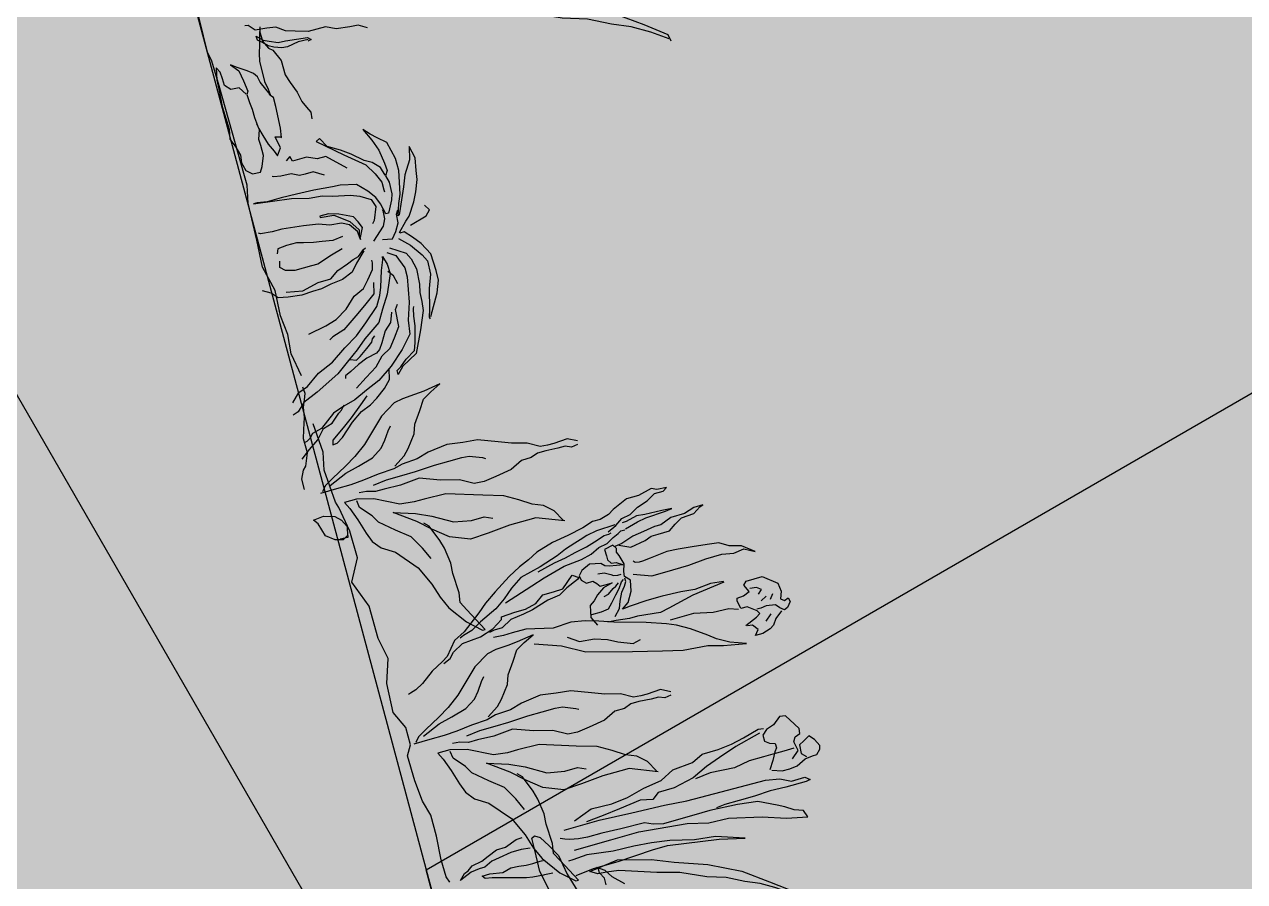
# Model space of a CAD drawing. Header units: metres. Extents: x 97 to 197, y 104 to 205.
# Drawn here: x 150.4472 to 150.9083, y 138.6889 to 139.0128 of the extents above; entities that cross this region are included whole.
import ezdxf

# ---------------------------------------------------------------- set-up
doc = ezdxf.new("R2010")
doc.units = ezdxf.units.M
doc.linetypes.add('ACAD_ISO10W100', pattern=[18, 12, -3, 0, -3])
doc.layers.add('00-AUX1', color=200, linetype='Continuous', plot=False)
for name, color, linetype in [('16-EIXOS', 253, 'ACAD_ISO10W100'), ('18-HATCH', 1, 'Continuous'), ('23-FAC_5ª', 1, 'Continuous'), ('24-FAC_6º', 8, 'Continuous'), ('6-VEGETAÇÃO', 104, 'Continuous')]:
    doc.layers.add(name, color=color, linetype=linetype)

# ---------------------------------------------------------------- blocks, each defined once
blk = doc.blocks.new('A$C20B154FB')
at = {"layer": '6-VEGETAÇÃO', "color": 72}
for points in [[(3236, 982.2), (3259.8, 949), (3281.2, 913.3), (3297.8, 875.3), (3321.5, 830.2), (3338.2, 780.4), (3369.1, 713.9), (3385.7, 654.5), (3419, 557.1), (3423.7, 523.9), (3426.1, 500.1), (3438, 481.1), (3447.5, 561.9), (3423.7, 649.7), (3399.9, 706.7), (3369.1, 792.2), (3326.3, 875.3), (3278.8, 939.5), (3245.5, 982.2), (3231.3, 984.6)], [(2024.1, 802), (2034.4, 827.9), (2039.6, 836.5), (2046.5, 833.1), (2060.3, 815.8), (2060.3, 802), (2077.6, 798.6), (2082.8, 800.3), (2084.5, 814.1), (2089.7, 827.9), (2105.2, 821), (2112.2, 827.9), (2112.2, 862.4), (2089.7, 890.1), (2072.4, 891.8), (2056.9, 886.6), (2051.7, 893.5), (2055.2, 902.1), (2046.5, 903.9), (2036.2, 895.2), (2032.7, 888.3), (2039.6, 879.7), (2048.3, 872.8), (2051.7, 853.8), (2050, 841.7), (2050, 833.1)], [(1720.9, 771.9), (1713.6, 792), (1713.6, 808.4), (1715.4, 824.8), (1724.6, 844.9), (1726.4, 861.4), (1726.4, 870.5), (1735.5, 879.6), (1742.8, 881.5), (1757.4, 874.2), (1768.4, 865), (1761.1, 852.2), (1755.6, 841.3), (1737.3, 839.5), (1728.2, 848.6)], [(2032.7, 881.4), (2020.6, 865.9), (2008.5, 857.3), (2003.4, 848.6), (1998.2, 831.4), (1998.2, 815.8), (2008.5, 824.5), (2020.6, 815.8), (2022.3, 805.5)], [(2062.1, 865.9), (2072.4, 874.5)], [(2189.9, 606.9), (2176.1, 643.2), (2176.1, 670.8), (2176.1, 722.6), (2179.5, 760.6), (2179.5, 795.1), (2174.3, 819.3), (2177.8, 841.7), (2165.7, 862.4), (2184.7, 838.3), (2191.6, 814.1), (2203.7, 795.1), (2207.1, 770.9), (2210.6, 739.9), (2214.1, 710.5), (2215.8, 686.4), (2212.3, 650.1), (2210.6, 632.8), (2210.6, 625.9), (2212.3, 617.3), (2215.8, 613.8)], [(1719.1, 324.3), (1719.1, 399.2), (1715.4, 468.6), (1711.8, 538), (1708.1, 585.5), (1706.3, 658.6), (1704.4, 753.6), (1699, 782.8), (1688, 804.8), (1688, 834), (1680.7, 843.1), (1678.9, 834), (1678.9, 790.1), (1680.7, 757.3), (1678.9, 722.5), (1678.9, 689.7), (1678.9, 658.6), (1677, 640.3)], [(1731.9, 819.4), (1744.7, 835.8), (1764.8, 832.2), (1773.9, 837.6), (1777.6, 848.6), (1788.5, 850.4), (1799.5, 843.1), (1821.4, 830.3), (1823.2, 817.5), (1810.4, 801.1), (1805, 784.7), (1795.8, 773.7), (1783, 773.7), (1775.7, 782.8), (1772.1, 793.8), (1762.9, 793.8), (1755.6, 788.3), (1739.2, 779.2), (1722.7, 768.2)], [(2020.6, 845.2), (2032.7, 859)], [(2063.8, 846.9), (2070.7, 859)], [(2079.3, 845.2), (2086.3, 853.8), (2093.2, 845.2), (2094.9, 831.4)], [(1673.4, 333.5), (1673.4, 412), (1673.4, 472.3), (1662.4, 572.8), (1651.4, 616.6), (1649.6, 658.6), (1633.2, 726.2), (1616.7, 773.7), (1607.6, 817.5), (1622.2, 812.1), (1629.5, 793.8), (1640.5, 777.4), (1647.8, 762.7), (1666.1, 726.2), (1671.6, 684.2), (1675.2, 625.7), (1675.2, 591), (1675.2, 552.7), (1675.2, 525.3), (1680.7, 505.2), (1688, 488.7), (1689.8, 437.6), (1691.7, 397.4), (1691.7, 366.3), (1693.5, 348.1), (1697.1, 329.8), (1700.8, 320.7), (1704.4, 311.5)], [(1752, 828.5), (1752, 806.6), (1752, 782.8), (1752, 762.7), (1752, 731.7), (1746.5, 698.8), (1750.1, 647.7), (1748.3, 631.2), (1746.5, 614.8)], [(2107, 370), (2088, 423.5), (2062.1, 468.4), (2036.2, 561.6), (2020.6, 622.1), (2010.3, 663.5), (2005.1, 715.3), (1996.5, 746.3), (1987.8, 793.4), (1999.9, 760.6), (2013.7, 736.4), (2025.8, 720.9), (2048.3, 689.8), (2063.8, 663.9), (2072.4, 644.9), (2086.3, 605.2), (2105.2, 541.3), (2115.6, 512), (2124.2, 484.4), (2129.4, 455), (2127.7, 417.1), (2141.5, 361.8), (2141.5, 332.5), (2141.5, 313.5), (2143.2, 292.8)], [(2077.6, 655.3), (2077.6, 705.3), (2069, 745), (2067.3, 777.8), (2060.3, 796.8)], [(2255.5, 594.9), (2245.1, 617.3), (2250.3, 650.1), (2255.5, 663.9), (2255.5, 679.4), (2255.5, 703.6), (2265.9, 719.2), (2274.5, 734.7), (2276.2, 762.3), (2286.6, 777.8), (2288.3, 784.7), (2288.3, 765.8), (2281.4, 743.3), (2281.4, 714), (2272.8, 689.8), (2272.8, 676), (2269.3, 651.8), (2265.9, 627.7), (2257.2, 601.8), (2255.5, 586.2)], [(1801.3, 768.2), (1788.5, 713.4), (1775.7, 675.1), (1764.8, 644), (1750.1, 611.1), (1741, 567.3), (1741, 532.6), (1730, 518), (1735.5, 492.4), (1730, 446.7), (1726.4, 410.2), (1722.7, 373.6)], [(1731.9, 349.9), (1746.5, 390.1), (1744.7, 433.9), (1748.3, 468.6), (1757.4, 507), (1762.9, 545.4), (1777.6, 574.6), (1781.2, 618.4), (1792.2, 642.2), (1792.2, 676.9), (1795.8, 706.1), (1801.3, 733.5), (1810.4, 768.2), (1808.6, 779.2)], [(2122.5, 783), (2113.9, 714), (2101.8, 658.7), (2098.3, 639.7), (2103.5, 591.4), (2103.5, 574.1), (2107, 546.5), (2108.7, 529.3)], [(2124.2, 783), (2127.7, 755.4), (2124.2, 720.9), (2127.7, 691.5), (2129.4, 651.8), (2129.4, 619), (2127.7, 582.8), (2126, 565.5), (2136.3, 581), (2157.1, 593.1), (2179.5, 598.3), (2189.9, 588), (2200.2, 589.7), (2215.8, 594.9), (2234.8, 589.7), (2243.4, 586.2), (2250.3, 588), (2259, 582.8), (2255.5, 563.8), (2241.7, 563.8), (2233.1, 563.8), (2224.4, 569), (2222.7, 579.3), (2214.1, 593.1), (2219.2, 563.8), (2222.7, 555.2), (2229.6, 548.3), (2234.8, 525.8), (2226.1, 506.8), (2217.5, 498.2), (2207.1, 499.9), (2198.5, 508.5), (2198.5, 522.4), (2191.6, 529.3), (2184.7, 534.4), (2184.7, 544.8), (2184.7, 555.2), (2184.7, 560.3), (2179.5, 539.6), (2169.2, 524.1), (2158.8, 513.7), (2151.9, 503.4), (2127.7, 498.2), (2108.7, 506.8)], [(1466.9, 737.2), (1485.1, 711.6), (1501.6, 684.2), (1514.4, 655), (1532.7, 620.3), (1545.4, 581.9), (1569.2, 530.7), (1582, 485.1), (1607.6, 410.2), (1611.2, 384.6), (1613.1, 366.3), (1622.2, 351.7), (1629.5, 413.8), (1611.2, 481.4), (1593, 525.3), (1569.2, 591), (1536.3, 655), (1499.8, 704.3), (1474.2, 737.2), (1463.2, 739)], [(2288.3, 581), (2297, 600), (2307.3, 615.6), (2310.8, 634.6), (2321.1, 653.6), (2328, 676), (2338.4, 695), (2338.4, 714), (2343.6, 722.6), (2345.3, 701.9), (2350.5, 691.5), (2343.6, 662.2), (2343.6, 636.3), (2329.8, 603.5), (2322.9, 591.4), (2317.7, 572.4), (2317.7, 555.2), (2310.8, 532.7), (2303.9, 498.2), (2298.7, 463.7), (2288.3, 427.4), (2278, 406.7), (2269.3, 384.3), (2255.5, 358.4), (2233.1, 322.1), (2215.8, 296.2), (2200.2, 277.2), (2170.9, 237.5), (2158.8, 213.4), (2131.2, 189.2), (2124.2, 177.1), (2110.4, 151.2), (2091.4, 125.3), (2082.8, 108.1), (2079.3, 96), (2077.6, 90.8)], [(2284.9, 617.3), (2291.8, 644.9), (2295.2, 663.9), (2297, 707.1), (2298.7, 720.9), (2300.4, 700.2), (2302.1, 663.9), (2303.9, 646.6), (2298.7, 622.5), (2298.7, 613.8)], [(1622.2, 322.5), (1625.9, 360.9), (1625.9, 413.8), (1629.5, 488.7), (1629.5, 521.6), (1613.1, 627.6), (1600.3, 680.5), (1620.4, 622.1), (1625.9, 578.2), (1638.7, 528.9), (1644.1, 490.6), (1647.8, 454), (1649.6, 410.2), (1656.9, 355.4), (1655.1, 324.3), (1655.1, 315.2)], [(1927.4, 613.4), (1925.6, 599.6), (1930.8, 587.5), (1930.8, 572), (1932.6, 546.1), (1932.6, 528.8), (1927.4, 513.3), (1927.4, 492.6), (1915.3, 466.7), (1910.1, 432.2), (1906.6, 406.3), (1908.4, 385.6), (1923.9, 357.9), (1934.3, 320), (1949.8, 278.5), (1946.4, 237.1), (1948.1, 202.6), (1948.1, 183.6), (1953.3, 166.3), (1955, 150.8)], [(1934.3, 615.1), (1944.6, 596.2), (1942.9, 566.8), (1942.9, 553), (1944.6, 537.5), (1958.5, 513.3), (1967.1, 482.2), (1977.5, 456.3), (1993, 416.6), (1996.5, 385.6), (2001.6, 352.8), (1996.5, 311.3), (1989.5, 285.4), (1987.8, 252.6), (1982.6, 233.6), (1980.9, 199.1), (1977.5, 166.3), (1975.7, 138.7), (1975.7, 107.6), (1975.7, 90.4), (1975.7, 73.1)], [(2205.4, 335.9), (2224.4, 398.1), (2233.1, 427.4), (2245.1, 474), (2248.6, 512), (2253.8, 534.4), (2262.4, 553.4), (2265.9, 572.4), (2274.5, 588), (2279.7, 600), (2283.1, 606.9), (2283.1, 615.6)], [(2101.8, 439.5), (2086.3, 461.9), (2082.8, 493), (2074.2, 518.9), (2063.8, 537.9), (2051.7, 567.2), (2055.2, 584.5)], [(2115.6, 546.5), (2129.4, 560.3), (2143.2, 565.5), (2160.5, 574.1), (2170.9, 582.8), (2179.5, 588), (2186.4, 588)], [(2132.9, 501.6), (2132.9, 522.4), (2134.6, 537.9), (2145, 548.3), (2158.8, 560.3), (2169.2, 570.7), (2181.2, 579.3), (2184.7, 584.5)], [(2298.7, 598.3), (2297, 558.6), (2293.5, 536.2), (2288.3, 520.6), (2284.9, 508.5), (2278, 486.1), (2269.3, 465.4), (2257.2, 425.7), (2246.9, 380.8), (2231.3, 356.6), (2214.1, 335.9), (2198.5, 313.5), (2181.2, 275.5), (2169.2, 253.1), (2164, 234.1), (2160.5, 225.4)], [(2210.6, 536.2), (2208.9, 550), (2202, 562.1), (2198.5, 567.2), (2196.8, 575.9), (2196.8, 582.8)], [(2248.6, 418.8), (2257.2, 456.8), (2260.7, 480.9), (2265.9, 503.4), (2271, 529.3), (2276.2, 548.3), (2283.1, 570.7), (2283.1, 581), (2284.9, 586.2)], [(2162.2, 536.2), (2164, 546.5), (2172.6, 558.6), (2176.1, 565.5), (2181.2, 572.4)], [(2479.9, 569.6), (2478.1, 555.8), (2483.3, 543.7), (2483.3, 528.2), (2485, 502.3), (2485, 485), (2479.9, 469.5), (2479.9, 448.8), (2467.8, 422.9), (2462.6, 388.3), (2459.1, 362.4), (2460.9, 341.7), (2476.4, 314.1), (2486.8, 276.1), (2502.3, 234.7), (2498.9, 193.3), (2500.6, 158.7), (2500.6, 139.8), (2505.8, 122.5), (2507.5, 107)], [(2486.8, 571.3), (2497.1, 552.3), (2495.4, 523), (2495.4, 509.2), (2497.1, 493.6), (2511, 469.5), (2519.6, 438.4), (2529.9, 412.5), (2545.5, 372.8), (2548.9, 341.7), (2554.1, 308.9), (2548.9, 267.5), (2542, 241.6), (2540.3, 208.8), (2535.1, 189.8), (2533.4, 155.3), (2529.9, 122.5), (2528.2, 94.9), (2528.2, 63.8), (2528.2, 46.5), (2528.2, 29.3)], [(1784.9, 541.7), (1808.6, 528.9), (1825.1, 510.6), (1834.2, 488.7), (1850.7, 465), (1867.1, 437.6), (1879.9, 395.6), (1903.7, 322.5), (1905.5, 276.8), (1905.5, 254.9), (1909.1, 225.7), (1934.7, 176.4), (1943.9, 141.6), (1943.9, 116.1), (1929.2, 123.4), (1901.8, 132.5), (1870.8, 141.6), (1850.7, 149), (1832.4, 163.6), (1815.9, 189.1), (1772.1, 225.7), (1731.9, 243.9), (1700.8, 253.1), (1675.2, 264), (1636.8, 291.4), (1611.2, 318.8), (1611.2, 324.3), (1660.6, 298.7), (1678.9, 289.6), (1699, 293.3), (1741, 291.4), (1762.9, 293.3), (1795.8, 289.6), (1814.1, 284.1), (1848.8, 271.3), (1858, 262.2)], [(1782.3, 544.4), (1805, 488.7), (1805, 470.5), (1805, 432.1), (1801.3, 384.6), (1799.5, 346.2), (1815.9, 306.1), (1841.5, 275), (1865.3, 249.4), (1896.3, 207.4), (1881.7, 251.3), (1867.1, 282.3), (1843.3, 322.5), (1836, 359), (1836, 386.4), (1828.7, 402.9)], [(2119.1, 178.8), (2126, 194.4), (2136.3, 204.7), (2148.4, 227.2), (2151.9, 266.9), (2160.5, 296.2), (2174.3, 318.7), (2179.5, 320.4), (2181.2, 349.7), (2181.2, 372.2), (2186.4, 396.3), (2200.2, 415.3), (2200.2, 437.8), (2200.2, 458.5), (2222.7, 484.4), (2214.1, 496.5), (2210.6, 493), (2200.2, 467.1), (2189.9, 448.1), (2186.4, 422.2), (2176.1, 386), (2172.6, 365.3), (2169.2, 337.6), (2157.1, 315.2), (2157.1, 297.9), (2155.3, 287.6)], [(2337.4, 497.9), (2361.1, 485.1), (2377.6, 466.8), (2386.7, 444.9), (2403.1, 421.2), (2419.6, 393.7), (2432.4, 351.7), (2456.2, 278.7), (2458, 233), (2458, 211.1), (2461.6, 181.8), (2487.2, 132.5), (2496.4, 97.8), (2496.4, 72.2), (2481.7, 79.6), (2454.3, 88.7), (2423.3, 97.8), (2403.1, 105.1), (2384.9, 119.7), (2368.4, 145.3), (2324.6, 181.8), (2284.4, 200.1), (2253.3, 209.3), (2227.7, 220.2), (2189.3, 247.6), (2163.7, 275), (2163.7, 280.5), (2213.1, 254.9), (2231.4, 245.8), (2251.5, 249.4), (2293.5, 247.6), (2315.4, 249.4), (2348.3, 245.8), (2366.6, 240.3), (2401.3, 227.5), (2410.5, 218.4)], [(2334.8, 500.5), (2357.5, 444.9), (2357.5, 426.6), (2357.5, 388.3), (2353.8, 340.8), (2352, 302.4), (2368.4, 262.2), (2394, 231.2), (2417.8, 205.6), (2448.8, 163.6), (2434.2, 207.4), (2419.6, 238.5), (2395.8, 278.7), (2388.5, 315.2), (2388.5, 342.6), (2381.2, 359)], [(1586.4, 377.1), (1600.8, 377.1), (1613.9, 370.5), (1621.8, 370.5), (1627.1, 367.9), (1616.6, 382.3), (1599.5, 392.8), (1578.5, 413.8)], [(1961.9, 183.6), (1965.4, 212.9), (1965.4, 245.7), (1965.4, 275.1), (1967.1, 316.5), (1967.1, 347.6), (1967.1, 375.2), (1965.4, 390.7), (1955, 416.6), (1951.5, 421.8)], [(2817.8, 349.8), (2861.4, 375.7), (2885.9, 385.2), (2906.3, 386.6), (2943.1, 385.2), (2968.9, 371.6), (2986.6, 358), (3001.6, 344.4), (3001.6, 334.9), (3003, 334.9), (3022, 353.9), (3030.2, 363.4), (3056.1, 381.1), (3075.1, 390.7), (3098.3, 400.2), (3117.3, 402.9), (3143.2, 408.3), (3169.1, 402.9), (3141.9, 396.1), (3114.6, 378.4), (3091.5, 368.9), (3050.6, 349.8), (3038.4, 344.4), (3037, 341.7), (3061.5, 349.8), (3079.2, 358), (3126.9, 368.9), (3152.7, 368.9), (3189.5, 360.7), (3204.5, 344.4), (3215.4, 332.1), (3229, 319.9), (3203.1, 332.1), (3178.6, 340.3), (3150, 344.4), (3133.7, 345.7), (3124.2, 338.9), (3109.2, 343), (3084.7, 341.7), (3072.4, 337.6), (3056.1, 328.1), (3047.9, 324), (3047.9, 318.5), (3071.1, 313.1), (3086, 307.6), (3103.7, 295.4), (3122.8, 276.3), (3131, 243.7), (3132.3, 227.3), (3136.4, 187.9), (3137.8, 151.1), (3139.1, 118.5), (3139.1, 88.5), (3143.2, 68.1), (3143.2, 60), (3132.3, 138.9), (3122.8, 174.3), (3120.1, 201.5), (3113.3, 221.9), (3105.1, 258.6), (3098.3, 276.3), (3084.7, 296.8), (3068.3, 302.2), (3041.1, 291.3), (3035.7, 285.9)], [(3011.7, 361.3), (3021.4, 397.7), (3031.1, 407.4), (3043.2, 400.1)], [(3429.4, 386.9), (3439.4, 369.8), (3440.8, 352.6), (3445.1, 323.9), (3455.1, 303.9), (3455.1, 266.7), (3463.7, 240.9), (3469.5, 222.3), (3482.4, 205.1), (3485.2, 186.5), (3488.1, 162.1), (3501, 150.7), (3502.4, 143.5)], [(1987.8, 237.1), (2003.4, 261.3), (2015.5, 273.3), (2041.4, 294.1), (2060.4, 301), (2084.5, 318.2), (2105.3, 332), (2115.6, 351), (2126, 373.5), (2120.8, 337.2), (2119.1, 316.5), (2117.3, 290.6), (2113.9, 271.6), (2094.9, 238.8), (2067.3, 209.5), (2048.3, 188.8), (2029.3, 162.9), (2015.5, 138.7), (1998.2, 105.9), (1987.8, 86.9), (1977.5, 78.3)], [(2514.4, 139.8), (2517.9, 169.1), (2517.9, 201.9), (2517.9, 231.2), (2519.6, 272.7), (2519.6, 303.7), (2519.6, 331.4), (2517.9, 346.9), (2507.5, 372.8), (2504, 378)], [(2992.1, 329.4), (2971.7, 349.8), (2945.8, 367.5), (2930.8, 374.3), (2902.2, 373), (2875, 362.1), (2832.8, 351.2), (2817.8, 345.7), (2813.7, 347.1)], [(1587.7, 231.4), (1608.7, 260.3), (1650.7, 252.4), (1683.5, 253.7), (1707.2, 255), (1721.6, 255), (1724.3, 261.6), (1717.7, 272.1), (1696.7, 285.2), (1671.7, 298.3), (1629.7, 304.9), (1589, 316.7), (1557.5, 310.1), (1544.3, 310.1), (1536.5, 323.3), (1526, 324.6), (1508.9, 331.1), (1487.9, 335.1), (1477.4, 328.5), (1466.9, 319.3), (1434, 294.4), (1420.9, 268.1), (1409.1, 256.3), (1399.9, 249.8)], [(2540.3, 193.3), (2555.9, 217.4), (2567.9, 229.5), (2593.9, 250.2), (2612.8, 257.1), (2637, 274.4), (2657.8, 288.2), (2668.1, 307.2), (2678.5, 329.6), (2673.3, 293.4), (2671.6, 272.7), (2669.8, 246.8), (2666.4, 227.8), (2647.4, 195), (2619.8, 165.6), (2600.8, 144.9), (2581.8, 119), (2567.9, 94.9), (2550.7, 62.1), (2540.3, 43.1), (2529.9, 34.5)], [(2978.5, 306.3), (2958, 336.2), (2944.4, 343), (2921.3, 348.5), (2888.6, 345.7), (2872.3, 341.7), (2853.2, 340.3), (2834.1, 337.6), (2797.4, 321.3), (2752.5, 299.5), (2734.8, 265.5), (2721.1, 251.8), (2729.3, 251.8), (2734.8, 261.4), (2747, 276.3), (2759.3, 298.1), (2774.2, 303.6), (2808.3, 313.1), (2828.7, 315.8), (2843.7, 319.9), (2847.8, 321.3)], [(2998.9, 296.8), (2994.8, 317.2), (3007.1, 328.1), (3023.4, 337.6), (3041.1, 338.9), (3049.3, 344.4)], [(3125.5, 338.9), (3143.2, 333.5), (3158.2, 319.9), (3166.4, 304.9), (3186.8, 283.1), (3200.4, 264.1), (3215.4, 239.6), (3235.8, 228.7), (3231.7, 220.5), (3189.5, 268.2), (3156.8, 306.3), (3133.7, 319.9), (3113.3, 328.1), (3096.9, 328.1), (3092.8, 328.1)], [(2970.3, 298.1), (2959.4, 314.4), (2929.5, 325.3), (2910.4, 325.3), (2858.7, 314.4), (2823.3, 302.2), (2794.7, 298.1), (2768.8, 273.6), (2741.6, 242.3), (2719.8, 209.7), (2707.5, 179.7), (2695.3, 151.1), (2688.5, 125.3), (2680.3, 100.8), (2657.1, 68.1), (2651.7, 47.7), (2643.5, 39.5), (2639.4, 31.4), (2638.1, 25.9)], [(3000.3, 279.1), (3024.8, 306.3), (3038.4, 313.1), (3056.1, 314.4), (3058.8, 314.4)], [(2723.9, 25.9), (2741.6, 43.6), (2748.4, 64), (2768.8, 94), (2782.4, 128), (2804.2, 160.7), (2821.9, 190.6), (2842.3, 216.5), (2868.2, 247.8), (2888.6, 260), (2904.9, 266.8), (2937.6, 277.7), (2958, 285.9), (2964.9, 287.2), (2947.2, 292.7), (2926.7, 292.7), (2913.1, 287.2), (2887.2, 275), (2860, 257.3), (2835.5, 242.3), (2811, 205.6), (2793.3, 183.8), (2777, 160.7), (2756.5, 132.1), (2732, 80.4), (2718.4, 47.7), (2703.4, 31.4), (2699.4, 19.1)], [(2717.1, 160.7), (2733.4, 186.5), (2748.4, 212.4), (2767.4, 230.1), (2778.3, 250.5), (2796, 265.5), (2816.4, 280.4), (2851.8, 283.1), (2861.4, 289.9)], [(2902.2, 302.2), (2919.9, 298.1), (2929.5, 291.3), (2932.2, 289.9)], [(1639.8, 277.1), (1640.9, 259.4), (1640.9, 257.2), (1643.1, 235.2), (1645.3, 222), (1650.8, 202.2), (1656.4, 184.5), (1659.7, 172.4), (1665.2, 153.7), (1667.4, 139.4), (1674, 135), (1674, 151.5), (1669.6, 177.9), (1674, 196.7), (1672.9, 213.2), (1670.7, 228.6), (1670.7, 242.9), (1670.7, 253.9), (1670.7, 261.6), (1670.7, 264.9)], [(1783, 256.7), (1808.6, 245.8), (1837.9, 229.3), (1859.8, 201.9), (1885.4, 172.7), (1901.8, 163.6), (1925.6, 143.5), (1940.2, 141.6)], [(2849.1, 273.6), (2828.7, 265.5), (2815.1, 250.5), (2793.3, 236.9), (2781, 228.7), (2775.6, 220.5), (2771.5, 198.8), (2763.3, 178.4), (2753.8, 159.3), (2748.4, 145.7), (2742.9, 144.3)], [(2918.6, 254.6), (2895.4, 249.1), (2880.4, 227.3), (2865.5, 205.6), (2841, 168.8), (2832.8, 143), (2828.7, 134.8)], [(2851.8, 96.7), (2858.7, 134.8), (2865.5, 159.3), (2880.4, 185.2), (2902.2, 208.3), (2911.8, 231.4), (2926.7, 245), (2944.4, 260), (2958, 264.1), (2963.5, 264.1)], [(2986.6, 253.2), (2966.2, 231.4), (2951.2, 217.8), (2941.7, 194.7), (2939, 168.8), (2934.9, 147.1), (2934.9, 128), (2933.5, 104.9), (2937.6, 76.3), (2941.7, 55.9), (2955.3, 45), (2964.9, 28.7)], [(2948.5, 74.9), (2941.7, 108.9), (2949.9, 144.3), (2949.9, 171.6), (2962.1, 190.6), (2970.3, 213.7), (2975.7, 227.3), (2978.5, 239.6), (2989.4, 253.2), (2992.1, 258.6)], [(3015.2, 254.6), (3034.3, 264.1), (3047.9, 258.6), (3060.2, 251.8), (3073.8, 224.6), (3080.6, 204.2), (3080.6, 185.2), (3077.9, 185.2), (3075.1, 213.7), (3053.4, 242.3), (3031.6, 255.9), (3020.7, 253.2), (3011.1, 253.2), (3028.8, 251.8), (3046.5, 239.6), (3054.7, 224.6), (3057.4, 200.1), (3065.6, 178.4), (3071.1, 147.1), (3076.5, 102.1), (3076.5, 81.7), (3079.2, 57.2), (3081.9, 53.2)], [(3160.9, 266.8), (3196.3, 231.4), (3196.3, 212.4), (3205.8, 192), (3205.8, 162), (3216.7, 159.3), (3209.9, 149.8)], [(3439.4, 262.4), (3440.8, 240.9), (3436.5, 216.6), (3438, 205.1), (3443.7, 189.3), (3449.4, 179.3), (3459.4, 169.3), (3466.6, 160.7), (3475.2, 160.7), (3463.7, 172.2), (3458, 183.6), (3450.8, 200.8), (3449.4, 216.6), (3446.5, 239.5), (3443.7, 262.4), (3438, 268.1), (3436.5, 260.9)], [(1702.6, 246.2), (1704.8, 227.5), (1704.8, 205.5), (1700.4, 179), (1698.2, 162.5), (1690.5, 144.9), (1690.5, 132.8), (1688.3, 115.2), (1685, 107.4), (1679.5, 94.2), (1677.3, 88.7), (1689.4, 100.8), (1692.7, 109.6), (1700.4, 120.7), (1703.7, 142.7), (1710.4, 158.1), (1718.1, 177.9), (1718.1, 197.8), (1728, 223.1), (1728, 236.3)], [(1986.1, 97.3), (2001.6, 135.2), (2008.5, 164.6), (2017.2, 197.4), (2031, 219.8), (2044.8, 231.9), (2062.1, 244), (2070.7, 250.9)], [(2696.6, 177), (2681.7, 159.3), (2661.2, 133.4), (2646.2, 111.7), (2627.2, 84.5), (2623.1, 83.1), (2617.7, 81.7), (2619, 91.3), (2627.2, 104.9), (2651.7, 133.4), (2668, 157.9), (2676.2, 179.7), (2685.7, 196), (2700.7, 216.5), (2715.7, 231.4), (2737.5, 236.9)], [(2335.5, 212.9), (2361.1, 201.9), (2390.4, 185.5), (2412.3, 158.1), (2437.9, 128.9), (2454.3, 119.7), (2478.1, 99.6), (2492.7, 97.8)], [(2538.6, 53.4), (2554.1, 91.4), (2561, 120.8), (2569.7, 153.6), (2583.5, 176), (2597.3, 188.1), (2614.6, 200.2), (2623.2, 207.1)], [(2778.3, 164.7), (2772.9, 177), (2778.3, 186.5), (2790.6, 204.2), (2800.1, 217.8), (2806.9, 220.5), (2811, 227.3)], [(3003, 211), (2996.2, 186.5), (2986.6, 153.9), (2986.6, 140.3), (2986.6, 122.6), (2986.6, 104.9), (2992.1, 85.8), (3001.6, 76.3), (3013.9, 80.4)], [(3027.5, 219.2), (3024.8, 197.4), (3028.8, 175.6), (3031.6, 157.9), (3037, 137.5), (3041.1, 123.9), (3041.1, 102.1), (3039.7, 83.1), (3030.2, 79)], [(3159.6, 217.8), (3173.2, 197.4), (3173.2, 179.7), (3173.2, 167.5), (3181.3, 152.5), (3182.7, 130.7), (3185.4, 115.8), (3186.8, 113)], [(3484, 170.2), (3461.7, 170.2), (3444.9, 178.6), (3438, 185.6), (3412.9, 196.7), (3382.2, 196.7), (3364.1, 202.3), (3340.4, 210.6), (3319.5, 214.8), (3305.6, 220.4), (3293, 226), (3279.1, 224.6)], [(3492.2, 173.4), (3472.1, 166.7), (3456.4, 162.3), (3439.6, 156.7), (3424, 153.3), (3380.3, 151.1), (3363.5, 154.4), (3351.2, 155.5), (3381.5, 142.1), (3393.8, 139.9), (3402.7, 134.3), (3411.7, 123.1), (3424, 105.2), (3432.9, 92.9), (3416.1, 106.3), (3393.8, 109.7), (3370.3, 113), (3364.7, 108.6), (3346.8, 109.7), (3332.2, 110.8), (3314.3, 110.8), (3290.8, 113), (3274, 117.5), (3253.9, 123.1), (3236, 130.9), (3224.8, 135.4), (3239.3, 145.5), (3264, 141), (3261.7, 151.1), (3259.5, 153.3), (3278.5, 156.7), (3324.4, 160), (3343.4, 160), (3350.1, 154.4), (3356.8, 154.4)], [(2606.8, 12.3), (2621.7, 32.7), (2636.7, 54.5), (2655.8, 72.2), (2661.2, 92.6), (2677.6, 111.7), (2681.7, 118.5), (2691.2, 126.6)], [(3365.8, 107.5), (3382.6, 97.4), (3383.7, 79.5), (3394.9, 69.4), (3409.4, 69.4), (3424, 68.3), (3435.2, 62.7), (3410.5, 57.1), (3391.5, 56), (3354.6, 52.7), (3305.4, 53.8), (3285.2, 49.3), (3266.2, 57.1), (3247.2, 61.6), (3231.5, 59.4), (3213.6, 63.8), (3203.5, 75), (3202.4, 91.8), (3212.5, 98.5), (3233.8, 107.5), (3255, 107.5), (3268.4, 107.5), (3287.5, 114.2), (3299.8, 111.9)], [(1680.3, 66.9), (1692.9, 62.5), (1729.9, 62.5), (1779.2, 66.6), (1824.3, 66.6), (1857.2, 58.4), (1902.4, 54.3), (1955.8, 54.3), (1976.3, 66.6), (2013.3, 66.6), (2050.3, 50.2), (2111.9, 54.3), (2161.2, 70.7), (2206.4, 62.5), (2276.2, 62.5), (2333.7, 42), (2378.9, 66.6), (2436.4, 66.6), (2489.8, 58.4), (2502.1, 54.3), (2572, 50.2), (2608.9, 58.4), (2670.6, 54.3)], [(2429.3, 60.4), (2422.6, 48.1), (2427.1, 32.4), (2440.5, 15.7), (2468.5, 7.8), (2478.6, 0), (2480.8, 22.4), (2474.1, 44.7), (2462.9, 55.9), (2447.2, 63.7), (2441.6, 62.6), (2424.9, 59.3), (2426, 42.5)], [(2545, 0.2), (2567.3, 0.2), (2584, 8.5), (2591, 15.5), (2616.1, 26.6), (2646.7, 26.6), (2664.9, 32.2), (2688.5, 40.5), (2709.5, 44.7), (2723.4, 50.3), (2735.9, 55.9), (2749.9, 54.5)], [(2773.2, 58.4), (2822.5, 50.2), (2863.6, 54.3), (2904.7, 50.2), (2958.1, 54.3), (3011.5, 42), (3069, 46.1), (3147.1, 50.2), (3184, 58.4), (3208.7, 58.4), (3249.8, 58.4), (3397.6, 58.4), (3451, 58.4), (3471.6, 54.3), (3578.4, 58.4), (3619.5, 74.8), (3693.4, 70.7), (3734.5, 70.7), (3857.7, 62.5), (3911.1, 70.7), (3989.2, 62.5), (4005.6, 66.6)]]:
    blk.add_lwpolyline(points, dxfattribs=at)

msp = doc.modelspace()

# ---------------------------------------------------------------- hatches: boundary and pattern name
at = {"layer": '18-HATCH', "true_color": 0xadddf7, "transparency": 33554508}
h = msp.add_hatch(color=141, dxfattribs=at)
h.dxf.hatch_style = 1
h.paths.add_polyline_path([(153.94813, 139.85973), (153.5895, 139.65268), (153.10307, 140.1391), (150.59899, 138.69336), (151.87466, 133.93249), (151.51603, 133.72543), (149.99969, 136.35181), (146.9686, 134.60181), (147.39296, 133.86681), (147.30635, 133.81681), (148.92696, 131.00983), (157.17448, 135.77154), (147.16447, 153.10938), (138.91695, 148.34768), (140.66675, 145.31693), (140.75336, 145.36693), (140.93687, 145.04908), (145.53713, 147.70504), (144.43905, 148.80312), (144.79768, 149.01018)])
at = {"layer": '18-HATCH', "transparency": 33554559}
h = msp.add_hatch(color=252, dxfattribs=at)
h.dxf.hatch_style = 1
h.paths.add_polyline_path([(149.12028, 141.50758), (148.63864, 141.98921), (148.96761, 141.41943)])
h.paths.add_polyline_path([(149.67931, 140.87246), (149.62611, 141.00175), (149.15443, 141.47342), (148.99093, 141.37903), (149.22804, 140.96834), (149.38238, 140.70103)])
h.paths.add_polyline_path([(148.92431, 141.39443), (148.50506, 142.12059), (148.46175, 142.09559), (148.88101, 141.36943)])
h.paths.add_polyline_path([(149.33908, 140.67603), (149.18474, 140.94334), (148.94931, 141.35113), (148.90601, 141.32613), (149.14144, 140.91834), (149.29577, 140.65103)])
h.paths.add_polyline_path([(148.46427, 142.16359), (148.36544, 142.26242), (148.43294, 142.1455)])
h.paths.add_polyline_path([(149.99969, 136.35181), (151.20846, 134.25815), (151.68664, 134.25815), (149.12466, 138.69563), (148.76603, 138.48857), (148.79103, 138.44527), (145.67334, 136.64527), (146.37737, 135.42586), (146.46397, 135.47586), (146.89296, 134.73283), (146.80635, 134.68283), (147.05154, 134.25815), (147.16701, 134.25815), (146.9686, 134.60181)])
h.paths.add_polyline_path([(147.39296, 133.86681), (147.16701, 134.25815), (147.05154, 134.25815), (147.30635, 133.81681)])
h.paths.add_polyline_path([(151.87466, 133.93249), (151.68664, 134.25815), (151.20846, 134.25815), (151.51603, 133.72543)])
h.paths.add_polyline_path([(149.74885, 143.49332), (149.73188, 143.51029), (150.09154, 143.72067), (149.17206, 144.64365), (148.80845, 144.43372), (148.7993, 144.44287), (147.83696, 143.88725), (147.89186, 143.83235), (147.92418, 143.85101), (148.81883, 142.95637)])
h.paths.add_polyline_path([(150.36733, 138.79505), (149.9145, 139.57937), (149.91368, 139.57889), (149.8895, 139.62267), (149.39233, 140.4838), (148.91483, 140.20811)])
h.paths.add_polyline_path([(153.10307, 140.1391), (153.5895, 139.65268), (153.94813, 139.85973), (152.72385, 141.084), (152.36522, 140.87695), (152.18044, 141.06174), (150.70512, 140.20996), (150.7672, 140.10244), (151.01278, 139.67709), (151.0576, 139.59946), (150.45017, 139.24876), (150.59899, 138.69336)])
h.paths.add_polyline_path([(150.99847, 139.60187), (150.96948, 139.65209), (150.73722, 140.05437), (150.28286, 139.79205), (150.32342, 139.72181), (150.44169, 139.28041)])
h.paths.add_polyline_path([(150.71847, 140.08684), (150.66182, 140.18496), (150.20747, 139.92264), (150.26411, 139.82452)])
at = {"layer": '18-HATCH', "transparency": 33554687}
h = msp.add_hatch(dxfattribs=at)
h.set_pattern_fill('GP', color=104, scale=0.5, angle=187, pattern_type=2)
h.set_pattern_definition([(127, (96.62836, 120.75125), (-0.3993178, -0.3009075), [0, -0.5]), (127, (96.76745, 120.6679), (-0.3993178, -0.3009075), [0, -0.5]), (127, (96.56856, 120.65223), (-0.3993178, -0.3009075), [0, -0.5]), (127, (96.79857, 120.576), (-0.3993178, -0.3009075), [0, -0.5]), (127, (96.70765, 120.56886), (-0.3993178, -0.3009075), [0, -0.5]), (127, (96.60597, 120.56086), (-0.3993178, -0.3009075), [0, -0.5]), (127, (96.50877, 120.5532), (-0.3993178, -0.3009075), [0, -0.5]), (127, (96.41785, 120.54606), (-0.3993178, -0.3009075), [0, -0.5]), (127, (96.836, 120.48465), (-0.3993178, -0.3009075), [0, -0.5]), (127, (96.7388, 120.477), (-0.3993178, -0.3009075), [0, -0.5]), (127, (96.64786, 120.46985), (-0.3993178, -0.3009075), [0, -0.5]), (127, (96.54617, 120.46184), (-0.3993178, -0.3009075), [0, -0.5]), (127, (96.44897, 120.4542), (-0.3993178, -0.3009075), [0, -0.5]), (127, (96.35806, 120.44704), (-0.3993178, -0.3009075), [0, -0.5]), (127, (96.87787, 120.39364), (-0.3993178, -0.3009075), [0, -0.5]), (127, (96.7762, 120.38564), (-0.3993178, -0.3009075), [0, -0.5]), (127, (96.679, 120.378), (-0.3993178, -0.3009075), [0, -0.5]), (127, (96.58806, 120.37083), (-0.3993178, -0.3009075), [0, -0.5]), (127, (96.4864, 120.36283), (-0.3993178, -0.3009075), [0, -0.5]), (127, (96.81807, 120.2946), (-0.3993178, -0.3009075), [0, -0.5]), (127, (96.7164, 120.2866), (-0.3993178, -0.3009075), [0, -0.5]), (127, (96.6192, 120.27897), (-0.3993178, -0.3009075), [0, -0.5]), (127, (96.52827, 120.2718), (-0.3993178, -0.3009075), [0, -0.5]), (127, (96.6566, 120.1876), (-0.3993178, -0.3009075), [0, -0.5]), (127, (96.5594, 120.17995), (-0.3993178, -0.3009075), [0, -0.5]), (127, (96.9161, 120.35187), (-0.3993178, -0.3009075), [0, -0.5]), (127, (96.68116, 120.73904), (-0.3993178, -0.3009075), [0, -0.5]), (127, (96.65273, 120.7526), (-0.3993178, -0.3009075), [0, -0.5]), (127, (96.94097, 120.4445), (-0.3993178, -0.3009075), [0, -0.5]), (127, (96.91254, 120.45804), (-0.3993178, -0.3009075), [0, -0.5]), (127, (96.86813, 120.4792), (-0.3993178, -0.3009075), [0, -0.5]), (127, (96.79394, 120.5146), (-0.3993178, -0.3009075), [0, -0.5]), (127, (96.7655, 120.52817), (-0.3993178, -0.3009075), [0, -0.5]), (127, (96.7211, 120.54935), (-0.3993178, -0.3009075), [0, -0.5]), (127, (96.6469, 120.58474), (-0.3993178, -0.3009075), [0, -0.5]), (127, (96.6185, 120.5983), (-0.3993178, -0.3009075), [0, -0.5]), (127, (96.57407, 120.6195), (-0.3993178, -0.3009075), [0, -0.5]), (127, (96.4999, 120.65487), (-0.3993178, -0.3009075), [0, -0.5]), (127, (96.7597, 120.3603), (-0.3993178, -0.3009075), [0, -0.5]), (127, (96.73126, 120.37386), (-0.3993178, -0.3009075), [0, -0.5]), (127, (96.68686, 120.39504), (-0.3993178, -0.3009075), [0, -0.5]), (127, (96.61266, 120.43043), (-0.3993178, -0.3009075), [0, -0.5]), (127, (96.58423, 120.444), (-0.3993178, -0.3009075), [0, -0.5]), (127, (96.53983, 120.46517), (-0.3993178, -0.3009075), [0, -0.5]), (127, (96.4372, 120.5141), (-0.3993178, -0.3009075), [0, -0.5]), (127, (96.3928, 120.5353), (-0.3993178, -0.3009075), [0, -0.5]), (127, (96.72545, 120.206), (-0.3993178, -0.3009075), [0, -0.5]), (127, (96.697, 120.21955), (-0.3993178, -0.3009075), [0, -0.5]), (127, (96.6526, 120.24073), (-0.3993178, -0.3009075), [0, -0.5]), (127, (96.5784, 120.2761), (-0.3993178, -0.3009075), [0, -0.5]), (127, (96.55, 120.2897), (-0.3993178, -0.3009075), [0, -0.5]), (127, (96.5056, 120.31086), (-0.3993178, -0.3009075), [0, -0.5]), (127, (96.4314, 120.34625), (-0.3993178, -0.3009075), [0, -0.5]), (127, (96.40295, 120.3598), (-0.3993178, -0.3009075), [0, -0.5]), (127, (96.71913, 120.34653), (-0.3993178, -0.3009075), [0, -0.5]), (127, (96.7067, 120.37383), (-0.3993178, -0.3009075), [0, -0.5]), (127, (96.6619, 120.4721), (-0.3993178, -0.3009075), [0, -0.5]), (127, (96.60343, 120.6004), (-0.3993178, -0.3009075), [0, -0.5]), (127, (96.67794, 120.19413), (-0.3993178, -0.3009075), [0, -0.5]), (127, (96.6655, 120.22143), (-0.3993178, -0.3009075), [0, -0.5]), (127, (96.56224, 120.448), (-0.3993178, -0.3009075), [0, -0.5]), (127, (96.5498, 120.4753), (-0.3993178, -0.3009075), [0, -0.5]), (127, (96.505, 120.5736), (-0.3993178, -0.3009075), [0, -0.5]), (127, (96.57953, 120.1673), (-0.3993178, -0.3009075), [0, -0.5]), (127, (96.52105, 120.2956), (-0.3993178, -0.3009075), [0, -0.5]), (127, (96.5086, 120.3229), (-0.3993178, -0.3009075), [0, -0.5]), (127, (96.46383, 120.4212), (-0.3993178, -0.3009075), [0, -0.5]), (127, (96.40535, 120.5495), (-0.3993178, -0.3009075), [0, -0.5]), (127, (96.3929, 120.5768), (-0.3993178, -0.3009075), [0, -0.5]), (127, (96.36416, 120.3971), (-0.3993178, -0.3009075), [0, -0.5]), (127, (96.3517, 120.4244), (-0.3993178, -0.3009075), [0, -0.5]), (127, (96.959, 120.3875), (-0.3993178, -0.3009075), [0, -0.5]), (127, (96.8188, 120.3706), (-0.3993178, -0.3009075), [0, -0.5]), (127, (96.7603, 120.49893), (-0.3993178, -0.3009075), [0, -0.5]), (127, (96.7479, 120.5262), (-0.3993178, -0.3009075), [0, -0.5]), (127, (96.7031, 120.6245), (-0.3993178, -0.3009075), [0, -0.5]), (127, (96.6446, 120.7528), (-0.3993178, -0.3009075), [0, -0.5]), (127, (96.9172, 120.39745), (-0.3993178, -0.3009075), [0, -0.5]), (127, (96.90477, 120.42475), (-0.3993178, -0.3009075), [0, -0.5]), (127, (96.86, 120.523), (-0.3993178, -0.3009075), [0, -0.5]), (127, (96.72097, 120.21036), (-0.3993178, -0.3009075), [0, -0.5]), (127, (96.70325, 120.2789), (-0.3993178, -0.3009075), [0, -0.5]), (127, (96.68297, 120.3573), (-0.3993178, -0.3009075), [0, -0.5]), (127, (96.6792, 120.37184), (-0.3993178, -0.3009075), [0, -0.5]), (127, (96.6615, 120.4404), (-0.3993178, -0.3009075), [0, -0.5]), (127, (96.6412, 120.5188), (-0.3993178, -0.3009075), [0, -0.5]), (127, (96.63745, 120.53333), (-0.3993178, -0.3009075), [0, -0.5]), (127, (96.6197, 120.6019), (-0.3993178, -0.3009075), [0, -0.5]), (127, (96.59944, 120.6803), (-0.3993178, -0.3009075), [0, -0.5]), (127, (96.5957, 120.6948), (-0.3993178, -0.3009075), [0, -0.5]), (127, (96.5828, 120.10294), (-0.3993178, -0.3009075), [0, -0.5]), (127, (96.56506, 120.1715), (-0.3993178, -0.3009075), [0, -0.5]), (127, (96.5448, 120.2499), (-0.3993178, -0.3009075), [0, -0.5]), (127, (96.541, 120.26443), (-0.3993178, -0.3009075), [0, -0.5]), (127, (96.5233, 120.33297), (-0.3993178, -0.3009075), [0, -0.5]), (127, (96.503, 120.4114), (-0.3993178, -0.3009075), [0, -0.5]), (127, (96.49926, 120.4259), (-0.3993178, -0.3009075), [0, -0.5]), (127, (96.48153, 120.49446), (-0.3993178, -0.3009075), [0, -0.5]), (127, (96.46125, 120.5729), (-0.3993178, -0.3009075), [0, -0.5]), (127, (96.4575, 120.5874), (-0.3993178, -0.3009075), [0, -0.5]), (127, (96.32307, 120.46546), (-0.3993178, -0.3009075), [0, -0.5]), (127, (96.3193, 120.48), (-0.3993178, -0.3009075), [0, -0.5]), (127, (96.85916, 120.3178), (-0.3993178, -0.3009075), [0, -0.5]), (127, (96.84143, 120.3863), (-0.3993178, -0.3009075), [0, -0.5]), (127, (96.82115, 120.46474), (-0.3993178, -0.3009075), [0, -0.5]), (127, (96.8174, 120.47926), (-0.3993178, -0.3009075), [0, -0.5]), (127, (96.79967, 120.5478), (-0.3993178, -0.3009075), [0, -0.5]), (127, (96.7794, 120.62623), (-0.3993178, -0.3009075), [0, -0.5]), (127, (96.77563, 120.64075), (-0.3993178, -0.3009075), [0, -0.5]), (217, (96.47724, 120.54187), (0.3009075, -0.3993178), [0.047965, -0.452035]), (82, (96.4678, 120.4747), (-0.3009076, 0.3993179), [0.0678325, -0.639274]), (127, (96.4678, 120.4747), (-0.3993178, -0.3009075), [0.047965, -0.452035]), (307, (96.4633, 120.34787), (0.3993178, 0.3009075), [0.028779, -0.471221]), (262, (96.4633, 120.34787), (0.3009076, -0.3993179), [0.025983, -0.681124]), (352, (96.47427, 120.3201), (0.3993179, 0.3009076), [0.0066995, -0.7004075]), (37, (96.47427, 120.3201), (-0.3009075, 0.3993178), [0.0079665, -0.4920335]), (82, (96.4769, 120.29066), (-0.3009076, 0.3993179), [0.028779, -0.678328]), (352, (96.4524, 120.32317), (0.3993179, 0.3009076), [0.007363, -0.699744]), (307, (96.4524, 120.32317), (0.3993178, 0.3009075), [0.0406995, -0.4593005]), (352, (96.5354, 120.41766), (0.3993179, 0.3009076), [0.028779, -0.678328]), (82, (96.5599, 120.38515), (-0.3009076, 0.3993179), [0.028779, -0.678328]), (307, (96.5354, 120.41766), (0.3993178, 0.3009075), [0.0406995, -0.4593005]), (307, (96.60686, 120.58635), (0.3993178, 0.3009075), [0.0406995, -0.4593005]), (82, (96.63135, 120.55384), (-0.3009076, 0.3993179), [0.028779, -0.678328]), (352, (96.60686, 120.58635), (0.3993179, 0.3009076), [0.028779, -0.678328]), (262, (96.66824, 120.6896), (0.3009076, -0.3993179), [0.0406995, -0.666407]), (307, (96.66824, 120.6896), (0.3993178, 0.3009075), [0.028779, -0.471221]), (37, (96.6626, 120.6493), (-0.3009075, 0.3993178), [0.028779, -0.471221]), (37, (96.7323, 120.4873), (-0.3009075, 0.3993178), [0.023011, -0.476989]), (82, (96.7193, 120.48454), (-0.3009076, 0.3993179), [0.020806, -0.6863005]), (172, (96.7507, 120.50114), (-0.3993179, -0.3009076), [0.028779, -0.678328]), (127, (96.74625, 120.4688), (-0.3993178, -0.3009075), [0.0231415, -0.4768585]), (37, (96.70594, 120.4745), (-0.3009075, 0.3993178), [0.016728, -0.483272]), (352, (96.70594, 120.47448), (0.3993179, 0.3009076), [0.0406995, -0.666407]), (352, (96.78157, 120.38628), (0.3993179, 0.3009076), [0.0079955, -0.6991115]), (262, (96.78095, 120.42185), (0.3009076, -0.3993179), [0.0351395, -0.6719675]), (307, (96.78095, 120.42185), (0.3993178, 0.3009075), [0.028779, -0.471221]), (37, (96.78157, 120.3863), (-0.3009075, 0.3993178), [0.0209155, -0.4790845]), (82, (96.78548, 120.35667), (-0.3009076, 0.3993179), [0.028779, -0.678328]), (352, (96.761, 120.38917), (0.3993179, 0.3009076), [0.0152235, -0.6918835]), (307, (96.761, 120.38917), (0.3993178, 0.3009075), [0.0406995, -0.4593005]), (172, (96.85608, 120.33022), (-0.3993179, -0.3009076), [0.028779, -0.678328]), (82, (96.82357, 120.30573), (-0.3009076, 0.3993179), [0.028779, -0.678328]), (37, (96.82357, 120.30573), (-0.3009075, 0.3993178), [0.0406995, -0.4593005]), (37, (96.85473, 120.431), (-0.3009075, 0.3993178), [0.028779, -0.471221]), (307, (96.8604, 120.47133), (0.3993178, 0.3009075), [0.028779, -0.471221]), (262, (96.8604, 120.47133), (0.3009076, -0.3993179), [0.0406995, -0.666407]), (217, (96.7468, 120.3225), (0.3009075, -0.3993178), [0.0406995, -0.4593005]), (262, (96.74682, 120.32252), (0.3009076, -0.3993179), [0.028779, -0.678328]), (352, (96.7143, 120.29803), (0.3993179, 0.3009076), [0.028779, -0.678328]), (352, (96.6037, 120.23146), (0.3993179, 0.3009076), [0.0406995, -0.666407]), (37, (96.6037, 120.23146), (-0.3009075, 0.3993178), [0.028779, -0.471221]), (127, (96.644, 120.2258), (-0.3993178, -0.3009075), [0.028779, -0.471221]), (262, (96.61844, 120.33472), (0.3009076, -0.3993179), [0.0406995, -0.666407]), (307, (96.61844, 120.3347), (0.3993178, 0.3009075), [0.0152235, -0.4847765]), (37, (96.61277, 120.2944), (-0.3009075, 0.3993178), [0.028779, -0.471221]), (352, (96.63094, 120.31812), (0.3993179, 0.3009076), [0.0209155, -0.6861915]), (262, (96.65566, 120.3437), (0.3009076, -0.3993179), [0.028779, -0.678328]), (217, (96.65566, 120.3437), (0.3009075, -0.3993178), [0.0351395, -0.4648605]), (307, (96.63094, 120.3181), (0.3993178, 0.3009075), [0.0079955, -0.4920045]), (307, (96.5851, 120.484), (0.3993178, 0.3009075), [0.0406995, -0.4593005]), (352, (96.58508, 120.484), (0.3993179, 0.3009076), [0.016728, -0.6903785]), (82, (96.60957, 120.4515), (-0.3009076, 0.3993179), [0.0231415, -0.6839655]), (127, (96.6356, 120.4712), (-0.3993178, -0.3009075), [0.028779, -0.471221]), (37, (96.60164, 120.48166), (-0.3009075, 0.3993178), [0.020806, -0.479194]), (352, (96.6128, 120.4744), (0.3993179, 0.3009076), [0.023011, -0.684096]), (352, (96.7328, 120.58824), (0.3993179, 0.3009076), [0.028779, -0.678328]), (262, (96.7653, 120.61274), (0.3009076, -0.3993179), [0.028779, -0.678328]), (217, (96.7653, 120.61274), (0.3009075, -0.3993178), [0.0406995, -0.4593005]), (307, (96.64887, 120.58313), (0.3993178, 0.3009075), [0.028779, -0.471221]), (37, (96.6432, 120.54283), (-0.3009075, 0.3993178), [0.028779, -0.471221]), (262, (96.64887, 120.58313), (0.3009076, -0.3993179), [0.0406995, -0.666407]), (262, (96.46227, 120.3929), (0.3009076, -0.3993179), [0.0406995, -0.666407]), (37, (96.4566, 120.3526), (-0.3009075, 0.3993178), [0.028779, -0.471221]), (307, (96.46227, 120.3929), (0.3993178, 0.3009075), [0.028779, -0.471221]), (262, (96.35356, 120.50625), (0.3009076, -0.3993179), [0.0406995, -0.666407]), (307, (96.35356, 120.50625), (0.3993178, 0.3009075), [0.007363, -0.492637]), (37, (96.3479, 120.46595), (-0.3009075, 0.3993178), [0.028779, -0.471221]), (352, (96.36685, 120.4886), (0.3993179, 0.3009076), [0.0079665, -0.69914]), (307, (96.36685, 120.4886), (0.3993178, 0.3009075), [0.0066995, -0.4933005]), (217, (96.37874, 120.516), (0.3009075, -0.3993178), [0.025983, -0.474017]), (262, (96.37874, 120.516), (0.3009076, -0.3993179), [0.028779, -0.678328]), (82, (96.58074, 120.61533), (-0.3009076, 0.3993179), [0.047965, -0.659142]), (37, (96.58074, 120.61533), (-0.3009075, 0.3993178), [0.0678325, -0.4321675]), (172, (96.6349, 120.65616), (-0.3993179, -0.3009076), [0.047965, -0.659142]), (262, (96.69838, 120.7562), (0.3009076, -0.3993179), [0.0406995, -0.666407]), (37, (96.6927, 120.7159), (-0.3009075, 0.3993178), [0.028779, -0.471221]), (307, (96.6984, 120.7562), (0.3993178, 0.3009075), [0.028779, -0.471221])])
h.paths.add_polyline_path([(149.03883, 142.42877), (148.54836, 142.14559), (148.63864, 141.98921), (149.12028, 141.50758), (149.36079, 141.64643)], flags=17)
h.paths.add_polyline_path([(149.3787, 141.60291), (149.15443, 141.47342), (149.62611, 141.00175)], flags=17)
h.paths.add_polyline_path([(150.03873, 139.11472), (149.18597, 139.94433), (148.91483, 140.20811), (148.7806, 140.71002), (148.36544, 142.26242), (148.46427, 142.16359), (149.0167, 142.48254), (148.82883, 142.93903), (148.81883, 142.95637), (147.92418, 143.85101), (147.89186, 143.83235), (147.83696, 143.88725), (147.78612, 144.077), (147.64659, 144.21653), (147.64551, 144.2159), (148.13142, 142.40244), (148.61113, 140.61217), (149.12466, 138.69563), (150.27134, 136.70952), (151.17807, 135.13902), (151.87466, 133.93249), (150.59899, 138.69336), (150.45017, 139.24876), (150.31414, 139.17023), (150.36733, 138.79505)])

# ---------------------------------------------------------------- linework, layer by layer
at = {"layer": '00-AUX1'}
msp.add_lwpolyline([(138.91695, 148.34768), (147.16447, 153.10938), (157.17448, 135.77154), (148.92696, 131.00983), (147.30635, 133.81681), (147.39296, 133.86681), (146.9686, 134.60181), (149.99969, 136.35181), (151.51603, 133.72543), (151.87466, 133.93249), (150.59899, 138.69336), (153.10307, 140.1391), (153.5895, 139.65268), (153.94813, 139.85973), (144.79768, 149.01018), (144.43905, 148.80312), (145.53713, 147.70504), (140.93687, 145.04908), (140.75336, 145.36693), (140.66675, 145.31693), (138.91695, 148.34768)], dxfattribs=at)
at = {"layer": '16-EIXOS'}
msp.add_line((154.17555, 132.41004), (143.4597, 150.97044), dxfattribs=at)
at = {"layer": '23-FAC_5ª'}
msp.add_lwpolyline([(150.45017, 139.24876), (151.32769, 135.97383)], dxfattribs=at)
at = {"layer": '24-FAC_6º'}
msp.add_line((150.59899, 138.69336), (153.10307, 140.1391), dxfattribs=at)

# ---------------------------------------------------------------- block references
at = {"layer": '6-VEGETAÇÃO', "transparency": 33554687, "xscale": -0.0001824180293517025, "yscale": 0.0001824180293517025, "zscale": 0.0001824180293517025, "rotation": 285.8854914118384}
msp.add_blockref('A$C20B154FB', (150.68012, 138.39057), dxfattribs=at)

doc.saveas('drawing.dxf')
